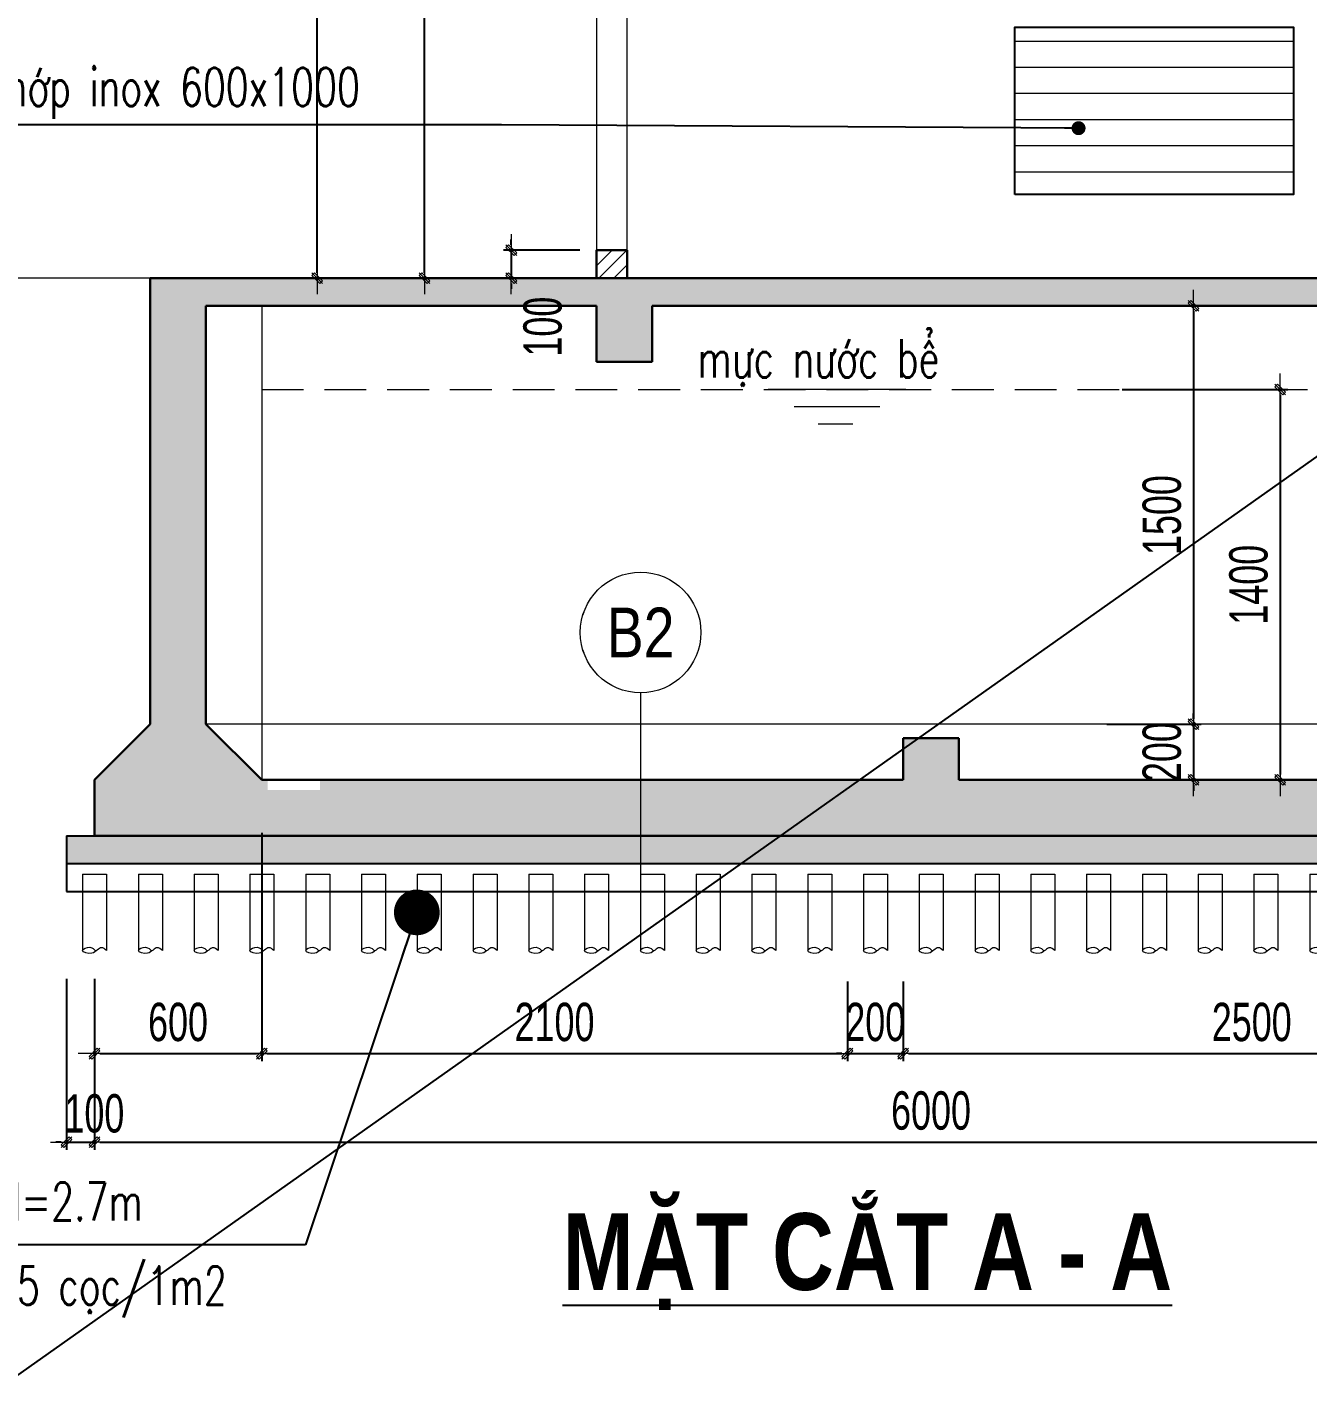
# Model space of a CAD drawing. Header units: millimetres. Extents: x 142758 to 365363, y -504867 to -449406.
# Drawn here: x 232822 to 237415, y -470608 to -465746 of the extents above; entities that cross this region are included whole.
import ezdxf
from ezdxf.enums import TextEntityAlignment as Align

# ---------------------------------------------------------------- set-up
doc = ezdxf.new("R2010")
doc.units = ezdxf.units.MM
doc.header["$LTSCALE"] = 20
doc.header["$MEASUREMENT"] = 0
doc.header["$PDMODE"] = 32
for name, pattern in [('ACAD_ISO07W100', [3, 0, -3]), ('CENTERX2', [4, 2.5, -0.5, 0.5, -0.5]), ('DASHDOT', [1, 0.5, -0.25, 0, -0.25]), ('HIDDEN', [0.375, 0.25, -0.125])]:
    doc.linetypes.add(name, pattern=pattern)
doc.layers.get('Defpoints').update_dxf_attribs({"color": 1})
for name, color, linetype, lineweight in [('A-WIPEOUT', 254, 'ACAD_ISO07W100', 0), ('ISO', 153, 'Continuous', 13), ('LC Dim', 8, 'Continuous', 18), ('LC Hatch', 252, 'Continuous', 9), ('LC ISO', 153, 'Continuous', 13), ('LC MANH DUT', 35, 'HIDDEN', 5), ('LC Net dam 1', 30, 'Continuous', 30), ('LC Net manh', 16, 'Continuous', 5), ('LC Net thay', 7, 'Continuous', 25), ('LC Net truc', 8, 'DASHDOT', 13), ('LC Text1', 3, 'Continuous', 20), ('LC Text2', 7, 'Continuous', 25)]:
    doc.layers.add(name, color=color, linetype=linetype, lineweight=lineweight)
doc.layers.add('KCS_Plotter', color=11, linetype='Continuous', plot=False)
doc.styles.add('General text 2', font='arial.ttf')
doc.styles.add('HOATBIF', font='hoatbif.shx', dxfattribs={"width": 0.7})
doc.styles.add('LC 1', font='VHAVANB.TTF')
doc.styles.add('LC 3', font='vnsimli.shx', dxfattribs={"width": 0.75})
doc.styles.add('LC3', font='VHARIALB.TTF', dxfattribs={"width": 0.8})
doc.dimstyles.new('1-100', dxfattribs={"dimscale": 100, "dimtxt": 2.5, "dimasz": 0.35, "dimexe": 0.5, "dimexo": 0, "dimgap": 0.8, "dimtad": 1, "dimdec": 0, "dimzin": 0, "dimdsep": 46, "dimtxsty": 'HOATBIF', "dimblk1": 'DOT', "dimblk2": 'DOT', "dimsah": 1, "dimcen": -1, "dimdle": 1, "dimclrd": 256, "dimclre": 256, "dimclrt": 4, "dimadec": 3, "dimazin": 2, "dimtfac": 0.3333333333333333, "dimtdec": 0, "dimtix": 1, "dimtmove": 2, "dimatfit": 3, "dimldrblk": 'DOT', "dimfxl": 1, "dimtvp": 0.8333333333333334, "dimtolj": 1, "dimtzin": 0, "dimarcsym": 0})
doc.dimstyles.new('1-100(1-50)', dxfattribs={"dimscale": 50, "dimtxt": 2.5, "dimasz": 0.35, "dimexe": 0.5, "dimexo": 0, "dimgap": 0.8, "dimtad": 1, "dimdec": 0, "dimzin": 0, "dimdsep": 46, "dimtxsty": 'HOATBIF', "dimblk1": 'DOT', "dimblk2": 'DOT', "dimsah": 1, "dimcen": -1, "dimdle": 1, "dimclrd": 256, "dimclre": 256, "dimclrt": 4, "dimadec": 3, "dimazin": 2, "dimtfac": 0.3333333333333333, "dimtdec": 0, "dimtix": 1, "dimtmove": 2, "dimatfit": 3, "dimldrblk": 'DOT', "dimfxl": 1, "dimtvp": 0.8333333333333334, "dimtolj": 1, "dimtzin": 0, "dimarcsym": 0})
doc.dimstyles.new('MONG', dxfattribs={"dimscale": 50, "dimtxt": 2.5, "dimasz": 0.35, "dimexe": 0.5, "dimexo": 0, "dimgap": 0.8, "dimtad": 1, "dimdec": 0, "dimzin": 0, "dimdsep": 46, "dimtxsty": 'HOATBIF', "dimblk1": 'DOT', "dimblk2": 'DOT', "dimsah": 1, "dimcen": -1, "dimdle": 1, "dimclrd": 256, "dimclre": 256, "dimclrt": 4, "dimadec": 3, "dimazin": 2, "dimtfac": 0.3333333333333333, "dimtdec": 0, "dimtix": 1, "dimtmove": 2, "dimatfit": 3, "dimldrblk": 'DOT', "dimfxl": 1, "dimtvp": 0.8333333333333334, "dimtolj": 1, "dimtzin": 0, "dimarcsym": 0})

# ---------------------------------------------------------------- blocks, each defined once
blk = doc.blocks.new('DOT')
at = {"layer": 'LC Dim', "color": 4}
blk.add_line((-1, -1), (1, 1), dxfattribs=at)
at = {"layer": 'LC Dim'}
blk.add_line((-3, 0), (3, 0), dxfattribs=at)
at = {"layer": 'LC Dim', "color": 4}
blk.add_lwpolyline([(0.5, 1), (-1, -0.5), (-0.5, -1), (1, 0.5)], close=True, dxfattribs=at)
blk = doc.blocks.new('*D109')
at = {"layer": 'Defpoints', "color": 0, "ltscale": 2, "transparency": 16777216}
for p in [(232963.4062617706, -469158.979818453), (233063.4062617706, -469158.979818453), (233063.4062617706, -469744.5886226982)]:
    blk.add_point(p, dxfattribs=at)
at = {"layer": 'LC Dim', "lineweight": -2, "ltscale": 2, "transparency": 16777216}
for p, q in [((232963.4062617706, -469158.979818453), (232963.4062617706, -469772.0886226982)), ((233063.4062617706, -469158.979818453), (233063.4062617706, -469772.0886226982)), ((232944.1562617706, -469744.5886226982), (232924.9062617706, -469744.5886226982)), ((232963.4062617706, -469744.5886226982), (233063.4062617706, -469744.5886226982)), ((233082.6562617706, -469744.5886226982), (233101.9062617706, -469744.5886226982))]:
    blk.add_line(p, q, dxfattribs=at)
at = {"layer": 'LC Dim', "lineweight": -2, "ltscale": 2, "transparency": 16777216, "xscale": 19.25, "yscale": 19.25, "zscale": 19.25}
blk.add_blockref('DOT', (232963.4062617706, -469744.5886226982), dxfattribs=at)
at = {"layer": 'LC Dim', "lineweight": -2, "ltscale": 2, "transparency": 16777216, "xscale": 19.25, "yscale": 19.25, "zscale": 19.25, "rotation": 180}
blk.add_blockref('DOT', (233063.4062617706, -469744.5886226982), dxfattribs=at)
at = {"layer": 'LC Dim', "color": 4, "ltscale": 2, "transparency": 16777216, "insert": (233063.4062617706, -469642.0886226982), "char_height": 137.5, "attachment_point": 5, "style": 'HOATBIF'}
blk.add_mtext('\\A1;100', dxfattribs=at)
blk = doc.blocks.new('_Dot')
at = {"color": 0, "linetype": 'ByBlock', "lineweight": -2}
blk.add_line((-0.5, 0), (-1, 0), dxfattribs=at)
at = {"color": 0, "linetype": 'ByBlock', "const_width": 0.5}
blk.add_lwpolyline([(-0.25, 0, 1), (0.25, 0, 1)], format="xyb", close=True, dxfattribs=at)
blk = doc.blocks.new('TIEUDE1')
at = {"layer": 'LC Text2', "color": 7, "style": 'LC 1'}
blk.add_attdef('TIªU§Ò', text='', height=5, dxfattribs=at).set_placement((0, 0), align=Align.BOTTOM_CENTER)
blk.add_attdef('TL', text='', height=3, dxfattribs=at).set_placement((0, -2), align=Align.TOP_CENTER)
blk = doc.blocks.new('*D115')
at = {"layer": 'Defpoints', "color": 0, "ltscale": 2, "transparency": 16777216}
for p in [(236693.8043877306, -466745.5000000003), (236693.8043877306, -468245.5000000003), (237004.3383740017, -468245.5000000003)]:
    blk.add_point(p, dxfattribs=at)
at = {"layer": 'LC Dim', "lineweight": -2, "ltscale": 2, "transparency": 16777216}
for p, q in [((236693.8043877306, -466745.5000000003), (237031.8383740017, -466745.5000000003)), ((237004.3383740017, -466764.7500000003), (237004.3383740017, -468226.2500000003)), ((236693.8043877306, -468245.5000000003), (237031.8383740017, -468245.5000000003))]:
    blk.add_line(p, q, dxfattribs=at)
at = {"layer": 'LC Dim', "lineweight": -2, "ltscale": 2, "transparency": 16777216, "xscale": 19.25, "yscale": 19.25, "zscale": 19.25}
for p, rotation in [((237004.3383740017, -466745.5000000003), 90), ((237004.3383740017, -468245.5000000003), 270)]:
    blk.add_blockref('DOT', p, dxfattribs=dict(at, rotation=rotation))
at = {"layer": 'LC Dim', "color": 4, "ltscale": 2, "transparency": 16777216, "insert": (236891.5883740015, -467495.5000000002), "char_height": 137.5, "attachment_point": 5, "rotation": 90, "style": 'HOATBIF'}
blk.add_mtext('\\A1;1500', dxfattribs=at)
blk = doc.blocks.new('*D116')
at = {"layer": 'Defpoints', "color": 0, "ltscale": 2, "transparency": 16777216}
for p in [(236693.8043877306, -468245.5000000003), (236693.8043877306, -468445.5000000003), (237004.3383740014, -468445.5000000003)]:
    blk.add_point(p, dxfattribs=at)
at = {"layer": 'LC Dim', "lineweight": -2, "ltscale": 2, "transparency": 16777216}
for p, q in [((237004.3383740014, -468226.2500000003), (237004.3383740014, -468207.0000000003)), ((236693.8043877306, -468245.5000000003), (237031.8383740014, -468245.5000000003)), ((237004.3383740014, -468245.5000000003), (237004.3383740014, -468445.5000000003)), ((236693.8043877306, -468445.5000000003), (237031.8383740014, -468445.5000000003)), ((237004.3383740014, -468464.7500000003), (237004.3383740014, -468484.0000000003))]:
    blk.add_line(p, q, dxfattribs=at)
at = {"layer": 'LC Dim', "lineweight": -2, "ltscale": 2, "transparency": 16777216, "xscale": 19.25, "yscale": 19.25, "zscale": 19.25}
for p, rotation in [((237004.3383740014, -468245.5000000003), 270), ((237004.3383740014, -468445.5000000003), 90)]:
    blk.add_blockref('DOT', p, dxfattribs=dict(at, rotation=rotation))
at = {"layer": 'LC Dim', "color": 4, "ltscale": 2, "transparency": 16777216, "insert": (236891.5883740012, -468345.5000000002), "char_height": 137.5, "attachment_point": 5, "rotation": 90, "style": 'HOATBIF'}
blk.add_mtext('\\A1;200', dxfattribs=at)
blk = doc.blocks.new('*U14')
at = {"layer": 'A-WIPEOUT'}
blk.add_lwpolyline([(0, 4.25), (-2.498087322243009, 3.438322226093531), (-4.041990194254393, 1.313322226093531), (-4.041990194254393, -1.313322226093531), (-2.498087322243009, -3.438322226093531), (0, -4.25), (2.498087322243009, -3.438322226093531), (4.041990194254393, -1.313322226093531), (4.041990194254393, 1.313322226093531), (2.498087322243009, 3.438322226093531)], close=True, dxfattribs=at)
at = {"layer": 'LC Text1', "style": 'General text 2', "width": 0.8, "flags": 8}
blk.add_attdef('SYMBOL', text='', height=3.5, dxfattribs=at).set_placement((0, 0), align=Align.MIDDLE_CENTER)
blk.add_wipeout([(0, 4.249999999999972), (-2.4980873222429807, 3.438322226093476), (-4.041990194254396, 1.3133222260935042), (-4.041990194254396, -1.3133222260935895), (-2.4980873222429807, -3.4383222260935895), (0, -4.25), (2.4980873222429807, -3.4383222260935895), (4.041990194254396, -1.3133222260935895), (4.041990194254396, 1.3133222260935042), (2.4980873222429807, 3.438322226093476)]).dxf.layer = 'A-WIPEOUT'
at = {"layer": 'LC ISO'}
blk.add_circle((0, 0), 4.25, dxfattribs=at)
blk = doc.blocks.new('*D130')
at = {"layer": 'Defpoints', "color": 0, "ltscale": 2, "transparency": 16777216}
for p in [(236748.1709830521, -467045.5000000003), (236748.1709830521, -468445.5000000003), (237315.0407898106, -468445.5000000003)]:
    blk.add_point(p, dxfattribs=at)
at = {"layer": 'LC Dim', "lineweight": -2, "ltscale": 2, "transparency": 16777216}
for p, q in [((236748.1709830521, -467045.5000000003), (237342.5407898106, -467045.5000000003)), ((237315.0407898106, -467064.7500000003), (237315.0407898106, -468426.2500000003)), ((236748.1709830521, -468445.5000000003), (237342.5407898106, -468445.5000000003))]:
    blk.add_line(p, q, dxfattribs=at)
at = {"layer": 'LC Dim', "lineweight": -2, "ltscale": 2, "transparency": 16777216, "xscale": 19.25, "yscale": 19.25, "zscale": 19.25}
for p, rotation in [((237315.0407898106, -467045.5000000003), 90), ((237315.0407898106, -468445.5000000003), 270)]:
    blk.add_blockref('DOT', p, dxfattribs=dict(at, rotation=rotation))
at = {"layer": 'LC Dim', "color": 4, "ltscale": 2, "transparency": 16777216, "insert": (237202.2907898104, -467745.5000000002), "char_height": 137.5, "attachment_point": 5, "rotation": 90, "style": 'HOATBIF'}
blk.add_mtext('\\A1;1400', dxfattribs=at)
blk = doc.blocks.new('*U106')
at = {"layer": 'ISO', "linetype": 'ByBlock', "ltscale": 100}
for p, q in [((-41.43304842081852, 143.4225516336155), (-41.43304842081852, -129.9205420400831)), ((-41.43304842081852, 143.4225516336155), (44.56695157918148, 143.4225516336155)), ((44.56695157918148, 143.4225516336155), (44.56695157918148, -129.9205420400831))]:
    blk.add_line(p, q, dxfattribs=at)
blk.add_spline([(44.56695157918148, -129.9205420400831), (26.56695157918148, -119.9205420400831), (-8.433048420818523, -139.9205420400831), (-41.43304842081852, -129.9205420400831), (-15.43304842081852, -118.4205420400831), (6.258117900928482, -132.3032187884673)], degree=3, dxfattribs=at)
blk = doc.blocks.new('*U107')
at = {"layer": 'LC Dim', "color": 0, "linetype": 'ByBlock', "lineweight": -2, "transparency": 16777216}
for p in [(0, 0), (200, 0), (400, 0), (600, 0), (800, 0), (1000, 0), (1200, 0), (1400, 0), (1600, 0), (1800, 0), (2000, 0), (2200, 0), (2400, 0), (2600, 0), (2800, 0), (3000, 0), (3200, 0), (3400, 0), (3600, 0), (3800, 0), (4000, 0), (4200, 0), (4400, 0), (4600, 0), (4800, 0), (5000, 0), (5200, 0), (5400, 0), (5600, 0), (5800, 0), (6000, 0), (6200, 0), (6400, 0)]:
    blk.add_blockref('*U106', p, dxfattribs=at)
blk = doc.blocks.new('*D168')
at = {"layer": 'Defpoints', "color": 0, "ltscale": 2, "transparency": 16777216}
for p in [(233663.4062617708, -468635.6104287365), (233063.4062617706, -469408.7753760198), (233663.4062617708, -469427.0678184857)]:
    blk.add_point(p, dxfattribs=at)
at = {"layer": 'LC Dim', "lineweight": -2, "ltscale": 2, "transparency": 16777216}
for p, q in [((233663.4062617708, -468635.6104287365), (233663.4062617708, -469454.5678184857)), ((233063.4062617706, -469408.7753760198), (233063.4062617706, -469454.5678184857)), ((233082.6562617706, -469427.0678184857), (233644.1562617708, -469427.0678184857))]:
    blk.add_line(p, q, dxfattribs=at)
at = {"layer": 'LC Dim', "lineweight": -2, "ltscale": 2, "transparency": 16777216, "xscale": 19.25, "yscale": 19.25, "zscale": 19.25, "rotation": 180}
blk.add_blockref('DOT', (233063.4062617706, -469427.0678184857), dxfattribs=at)
at = {"layer": 'LC Dim', "lineweight": -2, "ltscale": 2, "transparency": 16777216, "xscale": 19.25, "yscale": 19.25, "zscale": 19.25}
blk.add_blockref('DOT', (233663.4062617708, -469427.0678184857), dxfattribs=at)
at = {"layer": 'LC Dim', "color": 4, "ltscale": 2, "transparency": 16777216, "insert": (233363.4062617707, -469314.3178184857), "char_height": 137.5, "attachment_point": 5, "style": 'HOATBIF'}
blk.add_mtext('\\A1;600', dxfattribs=at)
blk = doc.blocks.new('*D169')
at = {"layer": 'Defpoints', "color": 0, "ltscale": 0.001, "transparency": 16777216}
for p in [(233663.4062617708, -469168.625182296), (235763.4062617706, -469168.625182296), (235763.4062617706, -469427.0678184857)]:
    blk.add_point(p, dxfattribs=at)
at = {"layer": 'LC Dim', "lineweight": -2, "ltscale": 0.001, "transparency": 16777216}
for p, q in [((233663.4062617708, -469168.625182296), (233663.4062617708, -469454.5678184857)), ((235763.4062617706, -469168.625182296), (235763.4062617706, -469454.5678184857)), ((233682.6562617708, -469427.0678184857), (235744.1562617706, -469427.0678184857))]:
    blk.add_line(p, q, dxfattribs=at)
at = {"layer": 'LC Dim', "lineweight": -2, "ltscale": 0.001, "transparency": 16777216, "xscale": 19.25, "yscale": 19.25, "zscale": 19.25, "rotation": 180}
blk.add_blockref('DOT', (233663.4062617708, -469427.0678184857), dxfattribs=at)
at = {"layer": 'LC Dim', "lineweight": -2, "ltscale": 0.001, "transparency": 16777216, "xscale": 19.25, "yscale": 19.25, "zscale": 19.25}
blk.add_blockref('DOT', (235763.4062617706, -469427.0678184857), dxfattribs=at)
at = {"layer": 'LC Dim', "color": 4, "ltscale": 0.001, "transparency": 16777216, "insert": (234713.4062617707, -469314.3178184857), "char_height": 137.5, "attachment_point": 5, "style": 'HOATBIF'}
blk.add_mtext('\\A1;2100', dxfattribs=at)
blk = doc.blocks.new('*D170')
at = {"layer": 'Defpoints', "color": 0, "ltscale": 0.001, "transparency": 16777216}
for p in [(235763.4062617706, -469168.625182296), (235963.4062617706, -469168.625182296), (235963.4062617706, -469427.0678184857)]:
    blk.add_point(p, dxfattribs=at)
at = {"layer": 'LC Dim', "lineweight": -2, "ltscale": 0.001, "transparency": 16777216}
for p, q in [((235763.4062617706, -469168.625182296), (235763.4062617706, -469454.5678184857)), ((235963.4062617706, -469168.625182296), (235963.4062617706, -469454.5678184857)), ((235744.1562617706, -469427.0678184857), (235724.9062617706, -469427.0678184857)), ((235763.4062617706, -469427.0678184857), (235963.4062617706, -469427.0678184857)), ((235982.6562617706, -469427.0678184857), (236001.9062617706, -469427.0678184857))]:
    blk.add_line(p, q, dxfattribs=at)
at = {"layer": 'LC Dim', "lineweight": -2, "ltscale": 0.001, "transparency": 16777216, "xscale": 19.25, "yscale": 19.25, "zscale": 19.25}
blk.add_blockref('DOT', (235763.4062617706, -469427.0678184857), dxfattribs=at)
at = {"layer": 'LC Dim', "lineweight": -2, "ltscale": 0.001, "transparency": 16777216, "xscale": 19.25, "yscale": 19.25, "zscale": 19.25, "rotation": 180}
blk.add_blockref('DOT', (235963.4062617706, -469427.0678184857), dxfattribs=at)
at = {"layer": 'LC Dim', "color": 4, "ltscale": 0.001, "transparency": 16777216, "insert": (235863.4062617706, -469314.3178184857), "char_height": 137.5, "attachment_point": 5, "style": 'HOATBIF'}
blk.add_mtext('\\A1;200', dxfattribs=at)
blk = doc.blocks.new('*D171')
at = {"layer": 'Defpoints', "color": 0, "ltscale": 0.001, "transparency": 16777216}
for p in [(235963.4062617706, -469168.625182296), (238463.4062617703, -469168.625182296), (238463.4062617703, -469427.0678184857)]:
    blk.add_point(p, dxfattribs=at)
at = {"layer": 'LC Dim', "lineweight": -2, "ltscale": 0.001, "transparency": 16777216}
for p, q in [((235963.4062617706, -469168.625182296), (235963.4062617706, -469454.5678184857)), ((238463.4062617703, -469168.625182296), (238463.4062617703, -469454.5678184857)), ((235982.6562617706, -469427.0678184857), (238444.1562617703, -469427.0678184857))]:
    blk.add_line(p, q, dxfattribs=at)
at = {"layer": 'LC Dim', "lineweight": -2, "ltscale": 0.001, "transparency": 16777216, "xscale": 19.25, "yscale": 19.25, "zscale": 19.25, "rotation": 180}
blk.add_blockref('DOT', (235963.4062617706, -469427.0678184857), dxfattribs=at)
at = {"layer": 'LC Dim', "lineweight": -2, "ltscale": 0.001, "transparency": 16777216, "xscale": 19.25, "yscale": 19.25, "zscale": 19.25}
blk.add_blockref('DOT', (238463.4062617703, -469427.0678184857), dxfattribs=at)
at = {"layer": 'LC Dim', "color": 4, "ltscale": 0.001, "transparency": 16777216, "insert": (237213.4062617705, -469314.3178184857), "char_height": 137.5, "attachment_point": 5, "style": 'HOATBIF'}
blk.add_mtext('\\A1;2500', dxfattribs=at)
blk = doc.blocks.new('*D185')
at = {"layer": 'Defpoints', "color": 0, "transparency": 16777216}
for p in [(233862.442247775, -463645.5000000003), (234585.5000000003, -463645.5000000003), (234585.5000000013, -466645.5000000003)]:
    blk.add_point(p, dxfattribs=at)
at = {"layer": 'LC Dim', "lineweight": -2, "transparency": 16777216}
for p, q in [((234585.5000000003, -463645.5000000003), (233834.942247775, -463645.5000000003)), ((233862.442247775, -466626.2500000003), (233862.442247775, -463664.7500000003)), ((234585.5000000013, -466645.5000000003), (233834.942247775, -466645.5000000003))]:
    blk.add_line(p, q, dxfattribs=at)
at = {"layer": 'LC Dim', "lineweight": -2, "transparency": 16777216, "xscale": 19.25, "yscale": 19.25, "zscale": 19.25}
for p, rotation in [((233862.442247775, -463645.5000000003), 90), ((233862.442247775, -466645.5000000003), 270)]:
    blk.add_blockref('DOT', p, dxfattribs=dict(at, rotation=rotation))
at = {"layer": 'LC Dim', "color": 4, "transparency": 16777216, "insert": (233749.6922477748, -465145.5000000002), "char_height": 137.5, "attachment_point": 5, "rotation": 90, "style": 'HOATBIF'}
blk.add_mtext('\\A1;3000', dxfattribs=at)
blk = doc.blocks.new('*D186')
at = {"layer": 'Defpoints', "color": 0, "transparency": 16777216}
for p in [(234246.8549528341, -464445.5000000003), (234585.5000000008, -464445.5000000003), (234585.5000000021, -466645.5000000003)]:
    blk.add_point(p, dxfattribs=at)
at = {"layer": 'LC Dim', "lineweight": -2, "transparency": 16777216}
for p, q in [((234585.5000000008, -464445.5000000003), (234219.3549528341, -464445.5000000003)), ((234246.8549528341, -466626.2500000003), (234246.8549528341, -464464.7500000003)), ((234585.5000000021, -466645.5000000003), (234219.3549528341, -466645.5000000003))]:
    blk.add_line(p, q, dxfattribs=at)
at = {"layer": 'LC Dim', "lineweight": -2, "transparency": 16777216, "xscale": 19.25, "yscale": 19.25, "zscale": 19.25}
for p, rotation in [((234246.8549528341, -464445.5000000003), 90), ((234246.8549528341, -466645.5000000003), 270)]:
    blk.add_blockref('DOT', p, dxfattribs=dict(at, rotation=rotation))
at = {"layer": 'LC Dim', "color": 4, "transparency": 16777216, "insert": (234134.1049528338, -465545.5000000003), "char_height": 137.5, "attachment_point": 5, "rotation": 90, "style": 'HOATBIF'}
blk.add_mtext('\\A1;2200', dxfattribs=at)
blk = doc.blocks.new('*D188')
at = {"layer": 'Defpoints', "color": 0, "transparency": 16777216}
for p in [(234804.4062617707, -466545.5000000003), (234558.4796831152, -466645.5000000003), (234804.4062617707, -466645.5000000003)]:
    blk.add_point(p, dxfattribs=at)
at = {"layer": 'LC Dim', "lineweight": -2, "transparency": 16777216}
for p, q in [((234558.4796831152, -466526.2500000003), (234558.4796831152, -466507.0000000003)), ((234804.4062617707, -466545.5000000003), (234530.9796831152, -466545.5000000003)), ((234558.4796831152, -466545.5000000003), (234558.4796831152, -466645.5000000003)), ((234804.4062617707, -466645.5000000003), (234530.9796831152, -466645.5000000003)), ((234558.4796831152, -466664.7500000003), (234558.4796831152, -466684.0000000003))]:
    blk.add_line(p, q, dxfattribs=at)
at = {"layer": 'LC Dim', "lineweight": -2, "transparency": 16777216, "xscale": 19.25, "yscale": 19.25, "zscale": 19.25}
for p, rotation in [((234558.4796831152, -466545.5000000003), 270), ((234558.4796831152, -466645.5000000003), 90)]:
    blk.add_blockref('DOT', p, dxfattribs=dict(at, rotation=rotation))
at = {"layer": 'LC Dim', "color": 4, "transparency": 16777216, "insert": (234671.2296831149, -466819.7657415381), "char_height": 137.5, "attachment_point": 5, "rotation": 90, "style": 'HOATBIF'}
blk.add_mtext('\\A1;100', dxfattribs=at)
blk = doc.blocks.new('*D191')
at = {"layer": 'Defpoints', "color": 0, "ltscale": 2, "transparency": 16777216}
for p in [(233063.4062617706, -469158.979818453), (239063.406261771, -469168.625182296), (239063.406261771, -469744.5886226982)]:
    blk.add_point(p, dxfattribs=at)
at = {"layer": 'LC Dim', "lineweight": -2, "ltscale": 2, "transparency": 16777216}
for p, q in [((233063.4062617706, -469158.979818453), (233063.4062617706, -469772.0886226982)), ((239063.406261771, -469168.625182296), (239063.406261771, -469772.0886226982)), ((233082.6562617706, -469744.5886226982), (239044.156261771, -469744.5886226982))]:
    blk.add_line(p, q, dxfattribs=at)
at = {"layer": 'LC Dim', "lineweight": -2, "ltscale": 2, "transparency": 16777216, "xscale": 19.25, "yscale": 19.25, "zscale": 19.25, "rotation": 180}
blk.add_blockref('DOT', (233063.4062617706, -469744.5886226982), dxfattribs=at)
at = {"layer": 'LC Dim', "lineweight": -2, "ltscale": 2, "transparency": 16777216, "xscale": 19.25, "yscale": 19.25, "zscale": 19.25}
blk.add_blockref('DOT', (239063.406261771, -469744.5886226982), dxfattribs=at)
at = {"layer": 'LC Dim', "color": 4, "ltscale": 2, "transparency": 16777216, "insert": (236063.4062617708, -469631.8386226982), "char_height": 137.5, "attachment_point": 5, "style": 'HOATBIF'}
blk.add_mtext('\\A1;6000', dxfattribs=at)

msp = doc.modelspace()

# ---------------------------------------------------------------- hatches: boundary and pattern name
at = {"layer": 'LC Hatch'}
h = msp.add_hatch(dxfattribs=at)
h.set_pattern_fill('ANSI31', color=256, scale=750, angle=135, style=0)
h.set_pattern_definition([(180, (395939.0030916547, -497295.5207607687), (-7.105427357601002e-15, -93.75), [])])
h.paths.add_polyline_path([(237363.4062617707, -465745.5000000002), (236363.406261771, -465745.5000000002), (236363.4062617705, -466345.5000000002), (237363.4062617707, -466345.5000000002)])
at = {"layer": 'LC Hatch', "ltscale": 2}
h = msp.add_hatch(dxfattribs=at)
h.set_pattern_fill('ANSI31', color=256, scale=300)
h.set_pattern_definition([(45, (592132.4196327702, -114211.8401655381), (-26.51650429449553, 26.51650429449553), [])])
h.paths.add_polyline_path([(234973.4062617706, -466645.5000000001), (234863.4062617706, -466645.5000000001), (234863.4062617706, -466545.5000000001), (234973.4062617706, -466545.5000000001)])
h = msp.add_hatch(dxfattribs=at)
h.set_pattern_fill('AR-CONC', color=256, scale=20)
h.set_pattern_definition([(49.99999999999999, (270152.0882444074, -456727.4287659923), (143.4520365201507, -12.55042699651902), [15, -165]), (355, (270152.0882444074, -456727.4287659923), (-27.7502667226, 150.4384267400024), [12, -132]), (100.4514, (270164.0425804075, -456728.4746339923), (115.7018763428043, 137.8879084121907), [12.748038, -140.2284224]), (46.18420000000001, (270152.0882444074, -456687.4287659923), (213.4482097251289, -33.10380286580362), [22.5, -247.5]), (96.6356, (270169.8755934075, -456690.1874273923), (186.9325411097407, 194.8235741800883), [19.1220576, -210.3426]), (351.1842, (270152.0882444074, -456687.4287659923), (186.9323890267254, 194.8237201850649), [18, -198]), (21, (270172.0882444074, -456697.4287659923), (119.3814104236923, -80.52377813306776), [15, -165]), (326.0000000000001, (270172.0882444074, -456697.4287659923), (48.66306638431634, 145.0300090093706), [12, -132]), (71.4514, (270182.0366910074, -456704.1390871923), (168.044525716298, 64.50609934199048), [12.748038, -140.2284224]), (37.50000000000001, (270152.0882444074, -456727.4287659923), (2.431971063458134, 66.5787707662623), [0, -130.4, 0, -134, 0, -132.5]), (7.499999999999999, (270152.0882444074, -456727.4287659923), (52.61390748842972, 78.88234237647205), [0, -76.39999999999999, 0, -127.4, 0, -50.5]), (327.5, (270107.4882444075, -456727.4287659923), (106.7644872344818, -4.510974346875951), [0, -50, 0, -156, 0, -207]), (317.5, (270087.4882444075, -456727.4287659923), (116.6372338684772, 20.02099646646354), [0, -65, 0, -103.6, 0, -147])])
h.paths.add_polyline_path([(232963.4062617706, -468645.5000000001), (232963.4062617707, -468745.4999999998), (239163.4062617708, -468745.5), (239163.4062617708, -468645.5000000001)])

# ---------------------------------------------------------------- linework, layer by layer
at = {"layer": 'LC Hatch'}
for p, q in [((235973.1265489736, -467045.5000000001), (235479.6856122415, -467045.5000000001)), ((235880.1380204594, -467107.4505524957), (235572.6742358671, -467107.4505524957)), ((235782.8465204591, -467169.4011735446), (235658.8617840701, -467169.4011735446))]:
    msp.add_line(p, q, dxfattribs=at)
at = {"layer": 'LC ISO', "ltscale": 2}
msp.add_lwpolyline([(234973.4062617706, -464445.5000000001), (234863.4062617706, -464445.5000000001), (234863.4062617706, -466545.5000000001), (234973.4062617706, -466545.5000000001)], close=True, dxfattribs=at)
at = {"layer": 'LC MANH DUT', "ltscale": 30}
msp.add_line((233663.4062617706, -467045.5000000002), (238663.4062617706, -467045.5000000001), dxfattribs=at)
at = {"layer": 'LC Net dam 1'}
for p, q in [((233263.4062617706, -466645.5000000001), (233263.4062617706, -468245.5000000001)), ((233263.4062617706, -466645.5000000001), (237863.4062617706, -466645.5000000001)), ((233463.4062617706, -466745.5000000001), (233463.4062617706, -468245.5000000001)), ((233463.4062617706, -466745.5000000001), (234863.4062617706, -466745.5)), ((234863.4062617706, -466945.5), (234863.4062617706, -466745.5)), ((235063.4062617706, -466745.5), (237963.4062617706, -466745.5000000001)), ((235063.4062617706, -466945.5), (235063.4062617706, -466745.5)), ((234863.4062617706, -466945.5), (235063.4062617706, -466945.5)), ((233063.4062617706, -468445.5000000001), (233263.4062617706, -468245.5000000001)), ((233663.4062617706, -468445.5000000001), (233463.4062617706, -468245.5000000001)), ((235963.4062617708, -468295.5000000001), (235963.4062617708, -468445.5000000001)), ((235963.4062617708, -468295.5000000001), (236163.4062617708, -468295.5000000001)), ((236163.4062617708, -468295.5000000001), (236163.4062617708, -468445.5000000001)), ((233063.4062617706, -468445.5000000001), (233063.4062617706, -468645.5000000001)), ((233663.4062617708, -468445.5000000001), (235963.4062617708, -468445.5000000001)), ((236163.4062617708, -468445.5000000001), (238463.4062617708, -468445.5000000001)), ((233063.4062617706, -468645.5000000001), (239063.4062617708, -468645.5000000001))]:
    msp.add_line(p, q, dxfattribs=at)
msp.add_lwpolyline([(234973.4062617706, -466645.5000000001), (234863.4062617706, -466645.5000000001), (234863.4062617706, -466545.5000000001), (234973.4062617706, -466545.5000000001)], close=True, dxfattribs=at)
at = {"layer": 'LC Net manh'}
for p, q in [((233663.4062617706, -466745.5000000001), (233663.4062617708, -468445.5000000001)), ((238513.6305474898, -468245.5000000001), (233463.4062617706, -468245.5000000001))]:
    msp.add_line(p, q, dxfattribs=at)
at = {"layer": 'LC Net thay'}
for p, q in [((232963.4062617706, -468645.5000000001), (232963.4062617707, -468745.4999999999)), ((232963.4062617706, -468645.5000000001), (239163.4062617708, -468645.5000000001)), ((232963.4062617707, -468745.4999999999), (239163.4062617709, -468745.5)), ((232963.4062617706, -468745.5000000001), (232963.4062617707, -468845.4999999999)), ((232963.4062617707, -468845.4999999999), (239163.4062617709, -468845.5))]:
    msp.add_line(p, q, dxfattribs=at)
msp.add_lwpolyline([(236363.4062617705, -466345.5000000002), (236363.406261771, -465745.5000000002), (237363.4062617707, -465745.5000000002), (237363.4062617707, -466345.5000000002)], close=True, dxfattribs=at)
at = {"layer": 'LC Net truc', "linetype": 'CENTERX2', "ltscale": 200}
msp.add_line((233263.4062617705, -466645.5000000001), (231489.6135936506, -466645.5000000001), dxfattribs=at)

# ---------------------------------------------------------------- block references
at = {"layer": 'LC Dim'}
msp.add_blockref('*U107', (233062.6229081997, -468927.138012061), dxfattribs=at)
at = {"layer": 'LC Net manh'}
ref = msp.add_blockref('*U14', (235021.9798512382, -467916.5769571567), dxfattribs=dict(at, xscale=50.90382884788228, yscale=50.90382884788228, zscale=50.90382884788228))
ref.add_attrib('SYMBOL', 'B2', dxfattribs={"layer": 'LC Text1', "height": 178.163400967588, "style": 'General text 2', "width": 0.8}).set_placement((235021.9798512382, -467916.5769571567), align=Align.MIDDLE_CENTER)
at = {"layer": 'LC Text2'}
ref = msp.add_blockref('TIEUDE1', (235855.4488968653, -470357.0725681426), dxfattribs=dict(at, xscale=-55.88, yscale=55.88, zscale=55.88))
ref.add_attrib('TIªU§Ò', '%%UMÆT C¾T A - A', dxfattribs={"color": 7, "height": 275.176287988858, "style": 'LC3', "width": 0.8}).set_placement((235834.8763721971, -470357.0725681426), align=Align.BOTTOM_CENTER)

# ---------------------------------------------------------------- texts
at = {"layer": 'LC Text1', "color": 3, "style": 'LC 3', "width": 0.7}
for s, p in [('nan chíp inox 600x1000', (232371.5962486651, -466028.8429125524)), ('mùc n\xadíc bÓ', (235225.9221746236, -467002.1524086609, -6.268986884721456e-06)), ('cäc tre l=2.7m', (232234.4676284153, -470025.6909258815)), ('mËt ®é 25 cäc/1m2', (232165.2602016109, -470327.3480835675))]:
    msp.add_text(s, height=137, dxfattribs=at).set_placement(p)

# ---------------------------------------------------------------- dimensions: what is measured, and where the dimension line sits
at = {"layer": 'LC Dim'}
for base, p1, p2, picture, middle in [((233862.442247775, -463645.5000000003), (234585.5000000011, -466645.5000000001), (234585.5000000001, -463645.5000000001), '*D185', (233749.6922477748, -465145.5000000002)), ((234246.8549528341, -464445.5000000003), (234585.500000002, -466645.5000000001), (234585.5000000007, -464445.5000000001), '*D186', (234134.1049528338, -465545.5000000003))]:
    dim = msp.add_linear_dim(base=base, p1=p1, p2=p2, angle=90, dimstyle='1-100(1-50)', override={"dimscale": 55}, dxfattribs=at)
    dim.commit()
    dim.dimension.update_dxf_attribs({"geometry": picture, "text_midpoint": middle})
dim = msp.add_linear_dim(base=(234558.4796831152, -466645.5000000003), p1=(234804.4062617706, -466545.5000000001), p2=(234804.4062617706, -466645.5000000001), angle=90, dimstyle='1-100(1-50)', override={"dimscale": 55, "dimfxl": 0.5, "dimarcsym": 1}, dxfattribs=at)
dim.commit()
dim.dimension.update_dxf_attribs({"geometry": '*D188', "text_midpoint": (234671.2296831149, -466819.7657415381), "dimtype": 160})
at = {"layer": 'LC Dim', "ltscale": 2}
for base, p1, p2, picture, middle in [((237004.3383740017, -468245.5000000003), (236693.8043877305, -466745.5000000001), (236693.8043877305, -468245.5000000001), '*D115', (236891.5883740015, -467495.5000000002)), ((237315.0407898106, -468445.5000000003), (236748.1709830519, -467045.5000000001), (236748.1709830519, -468445.5000000001), '*D130', (237202.2907898104, -467745.5000000002)), ((237004.3383740014, -468445.5000000003), (236693.8043877305, -468245.5000000001), (236693.8043877305, -468445.5000000001), '*D116', (236891.5883740012, -468345.5000000002))]:
    dim = msp.add_linear_dim(base=base, p1=p1, p2=p2, angle=90, dimstyle='MONG', override={"dimscale": 55}, dxfattribs=at)
    dim.commit()
    dim.dimension.update_dxf_attribs({"geometry": picture, "text_midpoint": middle})
for base, p1, p2, picture, middle in [((233663.4062617708, -469427.0678184857), (233063.4062617706, -469408.7753760198), (233663.4062617708, -468635.6104287365), '*D168', (233363.4062617707, -469314.3178184857)), ((239063.406261771, -469744.5886226982), (233063.4062617706, -469158.979818453), (239063.406261771, -469168.625182296), '*D191', (236063.4062617708, -469631.8386226982))]:
    dim = msp.add_linear_dim(base=base, p1=p1, p2=p2, dimstyle='MONG', override={"dimscale": 55}, dxfattribs=at)
    dim.commit()
    dim.dimension.update_dxf_attribs({"geometry": picture, "text_midpoint": middle})
dim = msp.add_linear_dim(base=(233063.4062617706, -469744.5886226982), p1=(232963.4062617706, -469158.979818453), p2=(233063.4062617706, -469158.979818453), dimstyle='MONG', override={"dimscale": 55}, dxfattribs=at)
dim.commit()
dim.dimension.update_dxf_attribs({"geometry": '*D109', "text_midpoint": (233063.4062617706, -469642.0886226982), "dimtype": 160})
at = {"layer": 'LC Dim', "ltscale": 0.001}
for base, p1, p2, picture, middle in [((235763.4062617706, -469427.0678184857), (233663.4062617708, -469168.625182296), (235763.4062617706, -469168.625182296), '*D169', (234713.4062617707, -469314.3178184857)), ((235963.4062617706, -469427.0678184857), (235763.4062617706, -469168.625182296), (235963.4062617706, -469168.625182296), '*D170', (235863.4062617706, -469314.3178184857)), ((238463.4062617703, -469427.0678184857), (235963.4062617706, -469168.625182296), (238463.4062617703, -469168.625182296), '*D171', (237213.4062617705, -469314.3178184857))]:
    dim = msp.add_linear_dim(base=base, p1=p1, p2=p2, dimstyle='MONG', override={"dimscale": 55}, dxfattribs=at)
    dim.commit()
    dim.dimension.update_dxf_attribs({"geometry": picture, "text_midpoint": middle})

# ---------------------------------------------------------------- leaders
at = {"layer": 'LC Dim'}
msp.add_leader([(236592.4994008827, -466107.9999999999), (234522.7855254905, -466095.4999999999), (232358.531961577, -466095.4999999999)], dimstyle='1-100(1-50)', override={"dimasz": 1}, dxfattribs=at)
at = {"layer": 'LC Dim', "ltscale": 50}
msp.add_leader([(234219.6226637621, -468920.3870072642), (233819.929298344, -470112.4158980029), (232105.31507911, -470112.4158980029)], dimstyle='1-100', override={"dimscale": 82, "dimtxt": 2.2, "dimasz": 2, "dimlfac": 0.1666666666666666}, dxfattribs=at)

# ---------------------------------------------------------------- next in the draw order: hatches: boundary and pattern name
at = {"layer": 'LC Hatch', "ltscale": 0.001}
h = msp.add_hatch(dxfattribs=at)
h.set_pattern_fill('BTCT', color=256, scale=30)
h.set_pattern_definition([(49.99999999999999, (-312913.8745878983, -768608.168356865), (215.178054780226, -18.82564049477853), [22.5, -247.5]), (355, (-312913.8745878983, -768608.168356865), (-41.6254000839, 225.6576401100035), [18, -198]), (100.4514, (-312895.9430838983, -768609.737158865), (173.5528145142065, 206.8318626182861), [19.122057, -210.3426336]), (46.18420000000001, (-312913.8745878983, -768548.168356865), (320.1723145876933, -49.65570429870542), [33.75, -371.25]), (96.6356, (-312887.1935643982, -768552.306348965), (280.398811664611, 292.2353612701325), [28.6830864, -315.5139]), (351.1842, (-312913.8745878983, -768548.168356865), (280.3985835400882, 292.2355802775974), [27, -297]), (21, (-312883.8745878983, -768563.168356865), (179.0721156355385, -120.7856671996016), [22.5, -247.5]), (326.0000000000001, (-312883.8745878983, -768563.168356865), (72.99459957647451, 217.5450135140559), [18, -198]), (71.4514, (-312868.9519179983, -768573.2338386651), (252.066788574447, 96.75914901298572), [19.122057, -210.3426336]), (37.50000000000001, (-312913.8745878983, -768608.168356865), (3.647956595187201, 99.86815614939344), [0, -195.6, 0, -201, 0, -198.75]), (7.499999999999999, (-312913.8745878983, -768608.168356865), (78.92086123264458, 118.3235135647081), [0, -114.6, 0, -191.1, 0, -75.75]), (327.5, (-312980.7745878983, -768608.168356865), (160.1467308517227, -6.766461520313927), [0, -75, 0, -234, 0, -310.5]), (317.5, (-313010.7745878983, -768608.168356865), (174.9558508027159, 30.03149469969532), [0, -97.5, 0, -155.4, 0, -220.5]), (45, (-312913.8745878983, -768608.168356865), (-79.5495128834866, 79.5495128834866), []), (45, (-312860.8415793983, -768608.168356865), (-79.5495128834866, 79.5495128834866), [])])
h.paths.add_polyline_path([(235063.4062617706, -466745.5000000001), (237963.4062617706, -466745.5000000001), (237963.4062617706, -466545.5000000001), (237863.4062617706, -466545.5000000001), (237863.4062617706, -466645.5000000001), (233263.4062617706, -466645.5000000001), (233263.4062617706, -468245.5000000001), (233063.4062617706, -468445.5000000001), (233063.4062617706, -468645.5000000001), (239063.4062617708, -468645.5000000001), (239063.4062617708, -468445.5000000005), (238863.4062617706, -468245.5000000003), (238863.4062617703, -466645.5000000001), (238753.4062617706, -466645.5000000001), (238753.4062617706, -466545.5000000001), (238663.4062617706, -466545.5000000001), (238663.4062617706, -468245.5000000003), (238463.4062617708, -468445.5000000001), (236163.4062617708, -468445.5000000001), (236163.4062617708, -468295.5000000001), (235963.4062617708, -468295.5000000001), (235963.4062617708, -468445.5000000001), (233663.4062617708, -468445.5000000003), (233463.4062617706, -468245.5000000001), (233463.4062617706, -466745.5000000001), (234863.4062617706, -466745.5000000001), (234863.4062617706, -466945.5000000001), (235063.4062617706, -466945.5000000001)])
h.paths.add_polyline_path([(233872.557789011, -468481.2142857144), (233872.557789011, -468445.5000000003), (233685.057789011, -468445.5000000003), (233685.057789011, -468481.2142857144)], flags=16)

# ---------------------------------------------------------------- next in the draw order: linework, layer by layer
at = {"layer": 'ISO'}
msp.add_line((235021.9798512383, -468132.9182297602), (235021.9798512383, -468987.4726732474), dxfattribs=at)
at = {"layer": 'KCS_Plotter', "ltscale": 2}
msp.add_line((221141.3391676265, -478816.7772349599), (244241.3385685085, -462481.7772349679), dxfattribs=at)

doc.saveas('drawing.dxf')
